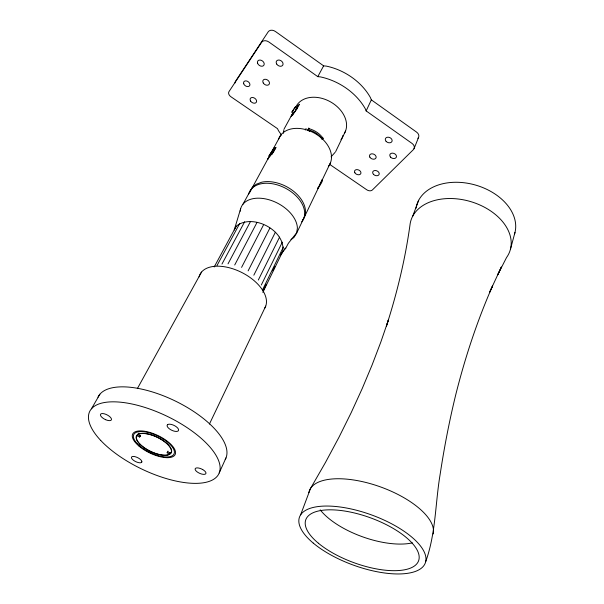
<?xml version="1.0" encoding="UTF-8"?>
<svg xmlns="http://www.w3.org/2000/svg" width="604" height="604" viewBox="0 0 604 604"><rect width="100%" height="100%" fill="white"/><g stroke="black" fill="none" stroke-linecap="round" stroke-linejoin="round"><path stroke-width="0.91" d="M249.595 192.623L270.305 154.465M269.958 156.24L273.823 150.532L273.461 150.804M425.677 561.69C435.907 533.483 435.212 503.306 440.188 474.049C444.242 447.39 449.346 420.897 455.756 394.706C465.095 357.493 477.145 320.935 492.615 285.813L489.663 292.155M283.442 133.265L283.888 129.694M262.853 292.411L282.778 251.37C285.835 230.252 252.283 212.918 236.209 226.251L214.194 266.983M290.969 239.607L293.876 237.538L296.579 233.272L297.394 228.101A30.653 19.381 27.6 0 0 269.263 199.833A30.653 19.381 27.6 0 0 240.218 211.241M510.478 249.074L514.978 232.487M240.664 208.674L234.224 230.026L236.209 226.251M300.633 514.804L310.539 488.417L325.473 462.468L339.025 437.168L351.264 412.509L362.264 388.455L372.087 365.005L380.799 342.136L388.463 319.826L386.432 326.062C397.047 293.068 405.246 259.267 409.988 224.914A51.808 35.326 16.4 0 1 473.34 202.438A51.808 35.326 16.4 0 1 506.545 257.523L497.749 274.744L501.35 267.006L489.678 292.125M412.721 216.172L418.685 200.271M293.544 112.684C293.642 113.862 298.58 105.972 296.413 108.229M322.189 179.69L319.214 185.692M414.027 148.735L418.549 137.44M219.177 473L225.979 457.915M329.837 164.492L366.817 189.822A4.175 2.922 23.3 0 0 372.336 190.003L413.378 149.633A5.579 4.175 21.4 0 0 412.019 143.412L366.152 110.917L371.339 99.864L370.448 97.637A52.442 39.056 29.4 0 0 326.266 66.1L323.631 65.851L275.484 31.529A5.874 4.462 37.6 0 0 268.191 31.846L235.5 81.298A4.387 3.111 35.5 0 0 235.122 82.929M209.445 424.031L265.73 306.107M267.715 159.199L268.448 157.682L273.227 152.284L275.817 147.535L273.635 148.191L271.136 152.895M296.579 233.272L303.827 218.187M304.627 216.519L330.516 162.65M335.658 151.619L345.518 131.106M262.559 289.814L283.397 246.998M263.065 290.879L266.311 284.197M272.804 270.834L274.835 266.658M261.298 285.02L282.317 242.136M258.331 280.022L279.569 237.123M137.999 433.989L136.444 436.873A19.102 7.784 25.7 0 0 147.678 449.867A19.102 7.784 25.7 0 0 167.965 454.857L169.513 454.125L170.351 452.441M322.151 139.494L322.936 137.931M169.513 454.125L167.149 452.774L167.988 451.09M253.831 275.19L275.333 232.306M248.116 270.871L269.897 228.055M241.585 267.383L263.646 224.665M307.481 130.479L308.765 128.01M309.686 131.415L308.161 130.366L309.256 128.471M234.714 264.99L257.032 222.393M136.957 435.537L139.539 437.009L140.407 435.363M228.018 263.857L250.547 221.404M138.943 433.098L138.067 434.744L139.554 433.936A19.102 7.784 25.7 0 1 160.188 438.866A19.102 7.784 25.7 0 1 171.325 452.102L170.532 453.294L168.154 451.935L167.149 452.774M221.97 264.054L244.65 221.766M281.623 135.077A53.061 38.943 29.2 0 1 278.519 130.736L277.485 128.637L230.902 96.738A4.439 3.103 35.1 0 1 228.961 91.657L261.592 42.333A5.949 4.455 37 0 1 268.954 42.046L317.787 76.648L323.631 65.851M216.995 265.564L239.758 223.42M296.881 108.901L299.486 104.22L297.651 105.972M284.144 128.894L292.917 112.865M243.004 204.167L251.09 189.392M273.635 148.191L280.845 135.017M293.34 112.367L291.128 116.315L292.774 114.896L296.979 108.818M267.844 159.29L269.573 156.134M137.365 388.614L201.54 272.072M293.786 112.216L294.125 111.619M317.561 188.614L318.361 187.217M91.43 408.817L99.887 394.223M282.778 251.37L280.513 254.971L285.813 248.055L288.387 243.253L296.647 232.819M296.179 108.101L297.787 105.715M272.449 151.649L274.458 148.75L275.945 147.618L271.823 154.571M295.507 109.475L295.983 108.803M272.676 151.793L273.106 151.227M331.09 156.836L335.152 152.299M139.539 437.009L140.483 436.126L137.901 434.646M291.37 115.968L292.917 114.632M251.989 187.753L256.119 184.296L261.766 182.189A30.162 19.577 27.8 0 1 296.036 193.378A30.162 19.577 27.8 0 1 302.483 220.196M284.492 248.984L285.813 248.055M317.787 76.648L320.445 76.904A53.061 38.943 29.2 0 1 365.239 108.682L366.152 110.917M308.44 130.026L308.931 130.079A15.742 11.189 28.7 0 1 321.962 139.086M308.682 128.614C314.624 130.094 320.044 133.643 323.412 138.799M371.339 99.864L416.586 132.125A5.511 4.19 21.4 0 1 417.908 138.339M278.414 139.675A28.577 20.068 28.6 0 1 313.989 132.918A28.577 20.068 28.6 0 1 328.342 166.432M412.343 542.868A58.807 24.907 19.8 0 1 320.211 509.851M308.848 492.615A65.61 27.799 19.8 0 1 376.949 485.684A65.61 27.799 19.8 0 1 433.189 533.989M416.05 208.161A51.008 35.545 16.1 0 1 474.087 184.665A51.008 35.545 16.1 0 1 514.457 234.284M295.726 107.233A27.663 20.287 29.2 0 1 329.882 101.517A27.663 20.287 29.2 0 1 344.371 133.439M342.853 135.417A6.463 0.891 -56 0 1 342.8 136.308M342.4 137.236A6.463 0.891 -56 0 1 340.996 139.75M305.292 130.019A8.977 6.463 28.9 0 1 306.107 128.539M248.727 193.937A30.208 19.554 27.8 0 1 285.579 188.267A30.208 19.554 27.8 0 1 301.683 221.857M199.109 276.866A36.519 20.506 26.9 0 1 240.807 272.011A36.519 20.506 26.9 0 1 264.522 308.493M97.976 397.213A70.849 29.974 25.8 0 1 175.583 401.162A70.849 29.974 25.8 0 1 225.224 459.47M322.159 179.909A6.448 0.951 -56.3 0 1 321.615 182.521A6.448 0.951 -56.3 0 1 317.666 188.523M272.933 149.92L269.052 155.794L272.933 149.92M295.613 106.598L291.875 112.14L295.613 106.598M141.849 461.909L141.555 462.407A5.7 2.212 25.8 0 1 134.873 461.192A5.7 2.212 25.8 0 1 131.732 456.866L132.359 456.549A5.7 2.212 25.8 0 1 138.437 458.066A5.7 2.212 25.8 0 1 141.849 461.909M167.489 424.725L167.127 425.322A6.259 2.68 25.6 0 0 170.698 429.708A6.259 2.68 25.6 0 0 177.44 431.294L178.188 430.916A6.259 2.68 25.6 0 0 175.001 425.918A6.259 2.68 25.6 0 0 167.489 424.725M105.64 419.689L104.228 418.987A6.085 2.484 27.1 0 1 100.687 414.087A6.085 2.484 27.1 0 1 107.686 415.212L108.992 416.058A6.085 2.484 27.1 0 1 111.204 420.105A6.085 2.484 27.1 0 1 105.64 419.689M202.725 469.58L201.358 468.893A5.866 2.378 24.3 0 0 195.568 468.289A5.866 2.378 24.3 0 0 197.183 471.913L198.399 472.698A5.866 2.378 24.3 0 0 205.541 473.981A5.866 2.378 24.3 0 0 202.725 469.58M318.383 543.222A60.015 23.911 20 0 0 415.65 565.012A60.015 23.911 20 0 0 352.51 512.532A60.015 23.911 20 0 0 318.383 543.222M313.272 543.109A66.961 26.689 20 0 0 421.909 567.745A66.961 26.689 20 0 0 352.004 509.157A66.961 26.689 20 0 0 313.272 543.109M257.583 63.224A3.715 2.733 36 0 0 263.359 65.791A3.715 2.733 36 0 0 261.532 60.415A3.715 2.733 36 0 0 257.583 63.224M243.722 83.782A3.488 2.491 35.2 0 0 249.142 86.191A3.488 2.491 35.2 0 0 247.361 81.23A3.488 2.491 35.2 0 0 243.722 83.782M390.592 157.146A3.473 2.559 22.4 0 0 396.299 157.251A3.473 2.559 22.4 0 0 392.479 153.137A3.473 2.559 22.4 0 0 390.592 157.146M373.453 174.307A3.428 2.454 23.2 0 0 379.063 174.548A3.428 2.454 23.2 0 0 375.333 170.494A3.428 2.454 23.2 0 0 373.453 174.307M250.63 101.117A3.541 2.514 33.8 0 0 256.262 102.37A3.541 2.514 33.8 0 0 253.151 97.569A3.541 2.514 33.8 0 0 250.63 101.117M263.314 83.073A3.639 2.65 34.4 0 0 269.112 84.334A3.639 2.65 34.4 0 0 265.971 79.335A3.639 2.65 34.4 0 0 263.314 83.073M276.692 64.039A3.737 2.794 35.1 0 0 282.672 65.308A3.737 2.794 35.1 0 0 279.501 60.098A3.737 2.794 35.1 0 0 276.692 64.039M354.873 172.782A3.382 2.401 24.5 0 0 360.475 174.088A3.382 2.401 24.5 0 0 357.855 169.716A3.382 2.401 24.5 0 0 354.873 172.782M386.13 141.381A3.564 2.665 23.3 0 0 391.966 141.457A3.564 2.665 23.3 0 0 388.04 137.183A3.564 2.665 23.3 0 0 386.13 141.381M369.859 157.153A3.465 2.522 23.9 0 0 375.62 158.475A3.465 2.522 23.9 0 0 372.993 153.922A3.465 2.522 23.9 0 0 369.859 157.153M137.72 444.121A22.348 9.105 25.7 0 0 172.91 455.341A22.348 9.105 25.7 0 0 151.038 433.34A22.348 9.105 25.7 0 0 137.72 444.121M139.901 444.212A19.358 7.89 25.7 0 0 170.381 453.891A19.358 7.89 25.7 0 0 151.362 434.835A19.358 7.89 25.7 0 0 139.901 444.212M100.725 440.444A71.695 29.264 25.7 0 0 214.201 478.949A71.695 29.264 25.7 0 0 147.874 408.402A71.695 29.264 25.7 0 0 100.725 440.444M139.131 446.205A23.579 9.604 25.7 0 0 175.009 454.812A23.579 9.604 25.7 0 0 147.633 431.845A23.579 9.604 25.7 0 0 139.131 446.205"/></g></svg>
